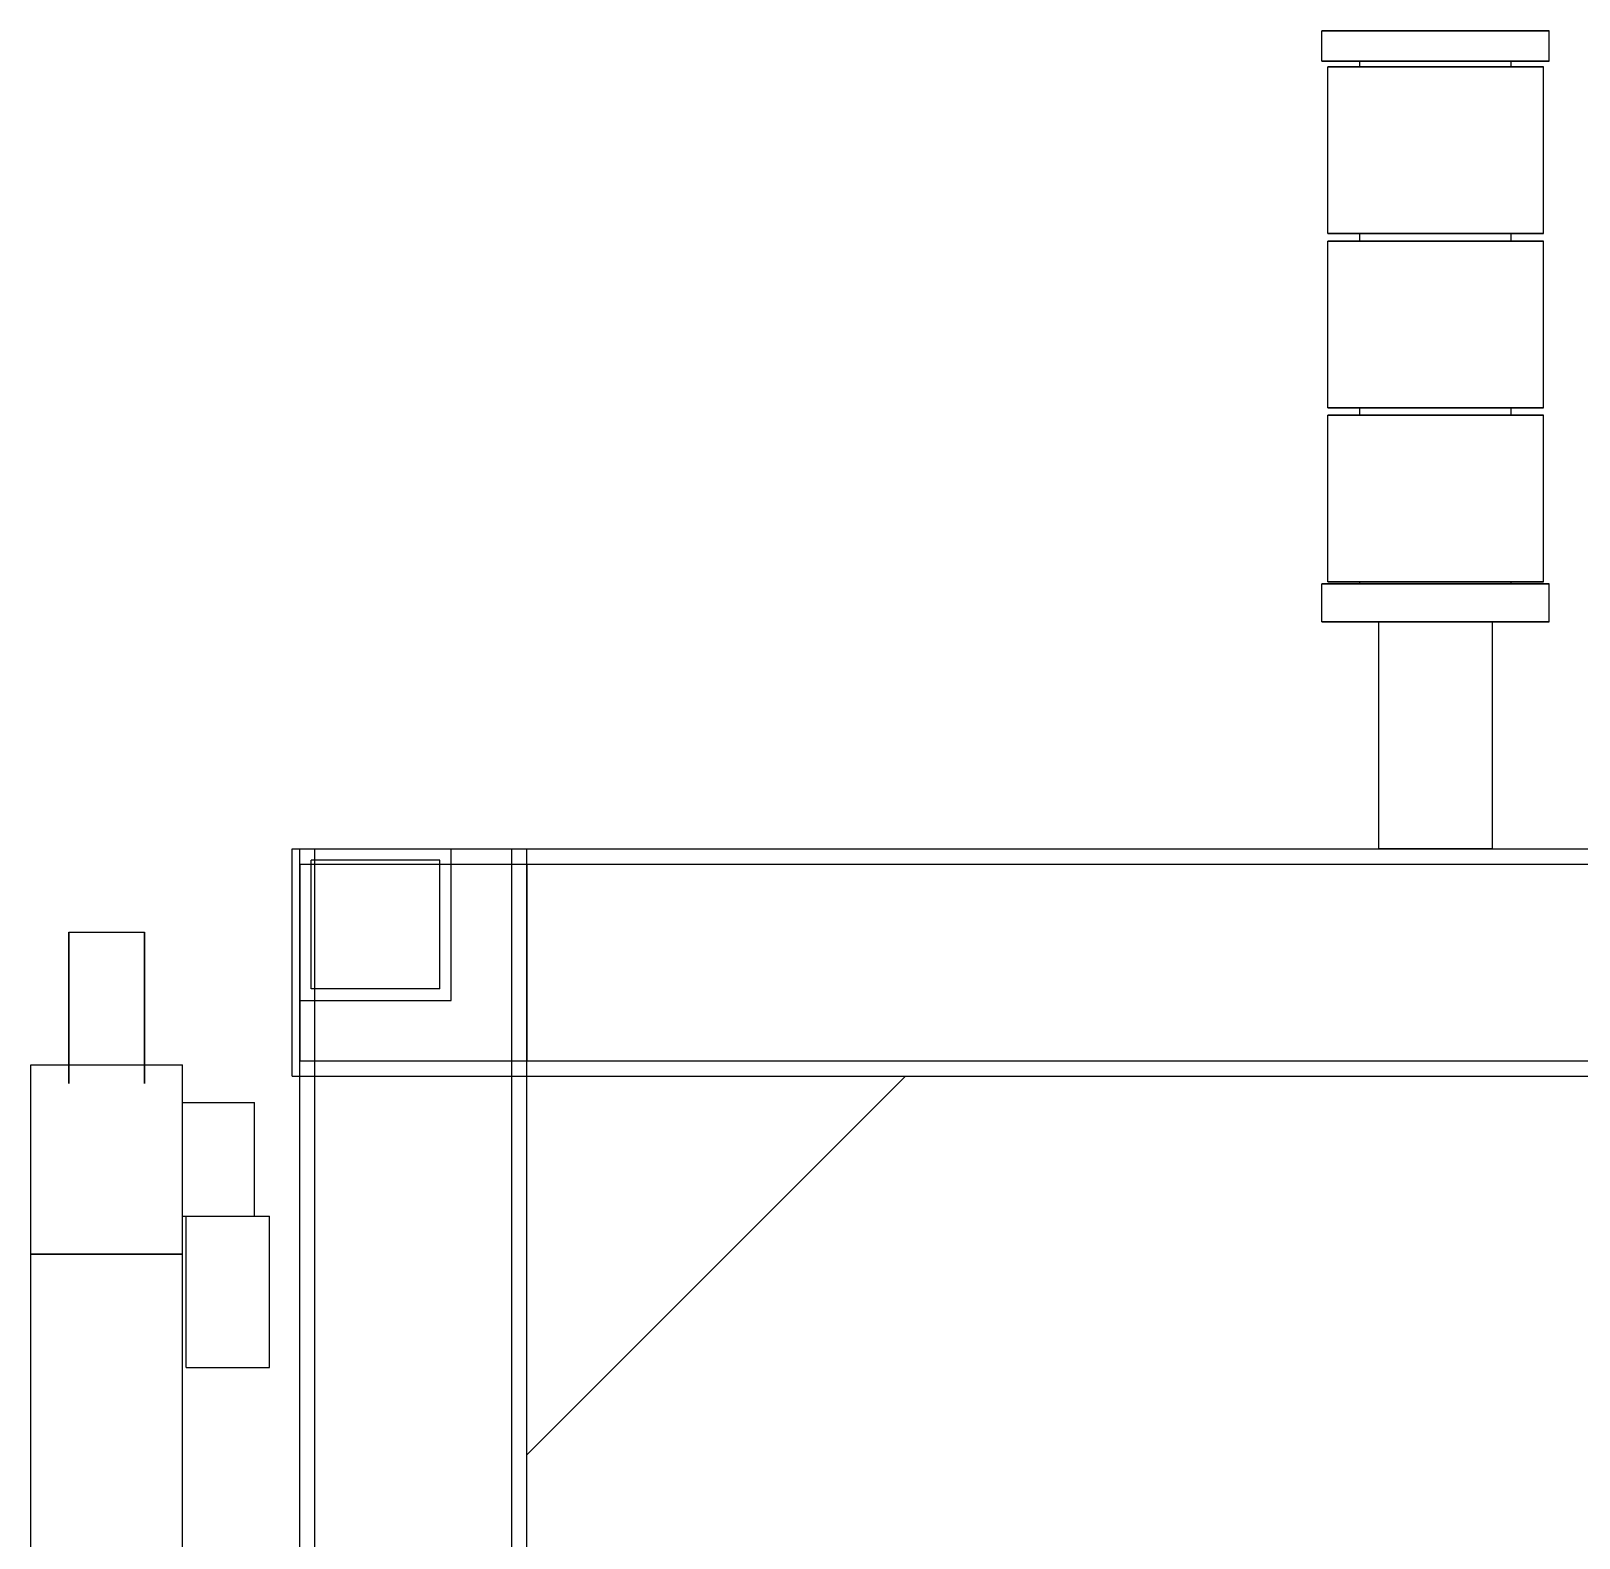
# Model space of a CAD drawing. Header units: millimetres. Extents: x -201 to 3037, y -406 to 3230.
# Drawn here: x 1729 to 2137.9, y 1035 to 1433 of the extents above; entities that cross this region are included whole.
import ezdxf

# ---------------------------------------------------------------- set-up
doc = ezdxf.new("R2010")
doc.units = ezdxf.units.MM
doc.layers.add('HIDDEN', color=8, linetype='Continuous')
doc.layers.add('VISIBLE', color=7, linetype='Continuous')

msp = doc.modelspace()

# ---------------------------------------------------------------- linework, layer by layer
at = {"layer": 'HIDDEN'}
for points in [[(2130, 1433), (2129.25, 1433), (2127.03, 1433), (2123.45, 1433), (2118.7, 1433), (2113.02, 1433), (2106.68, 1433), (2100, 1433), (2093.32, 1433), (2086.98, 1433), (2081.3, 1433), (2076.55, 1433), (2072.97, 1433), (2070.75, 1433), (2070, 1433)], [(2130, 1425), (2129.25, 1425), (2127.03, 1425), (2123.45, 1425), (2118.7, 1425), (2113.02, 1425), (2106.68, 1425), (2100, 1425), (2093.32, 1425), (2086.98, 1425), (2081.3, 1425), (2076.55, 1425), (2072.97, 1425), (2070.75, 1425), (2070, 1425)], [(2128.5, 1423.5), (2127.79, 1423.5), (2125.68, 1423.5), (2122.28, 1423.5), (2117.77, 1423.5), (2112.37, 1423.5), (2106.34, 1423.5), (2100, 1423.5), (2093.66, 1423.5), (2087.63, 1423.5), (2082.23, 1423.5), (2077.72, 1423.5), (2074.32, 1423.5), (2072.21, 1423.5), (2071.5, 1423.5)], [(2120, 1425), (2119.5, 1425), (2118.02, 1425), (2115.64, 1425), (2112.47, 1425), (2108.68, 1425), (2104.45, 1425), (2100, 1425), (2095.55, 1425), (2091.32, 1425), (2087.53, 1425), (2084.36, 1425), (2081.98, 1425), (2080.5, 1425), (2080, 1425)], [(2080, 1425), (2080.13, 1425), (2080.5, 1425), (2081.12, 1425), (2081.98, 1425), (2083.07, 1425), (2084.36, 1425), (2085.86, 1425), (2087.53, 1425), (2089.36, 1425), (2091.32, 1425), (2093.39, 1425), (2095.55, 1425), (2097.76, 1425), (2100, 1425)], [(2120, 1423.5), (2119.5, 1423.5), (2118.02, 1423.5), (2115.64, 1423.5), (2112.47, 1423.5), (2108.68, 1423.5), (2104.45, 1423.5), (2100, 1423.5), (2095.55, 1423.5), (2091.32, 1423.5), (2087.53, 1423.5), (2084.36, 1423.5), (2081.98, 1423.5), (2080.5, 1423.5), (2080, 1423.5)], [(2080, 1423.5), (2080.13, 1423.5), (2080.5, 1423.5), (2081.12, 1423.5), (2081.98, 1423.5), (2083.07, 1423.5), (2084.36, 1423.5), (2085.86, 1423.5), (2087.53, 1423.5), (2089.36, 1423.5), (2091.32, 1423.5), (2093.39, 1423.5), (2095.55, 1423.5), (2097.76, 1423.5), (2100, 1423.5)], [(2100, 1425), (2102.24, 1425), (2104.45, 1425), (2106.61, 1425), (2108.68, 1425), (2110.64, 1425), (2112.47, 1425), (2114.14, 1425), (2115.64, 1425), (2116.93, 1425), (2118.02, 1425), (2118.88, 1425), (2119.5, 1425), (2119.87, 1425), (2120, 1425)], [(2100, 1423.5), (2102.24, 1423.5), (2104.45, 1423.5), (2106.61, 1423.5), (2108.68, 1423.5), (2110.64, 1423.5), (2112.47, 1423.5), (2114.14, 1423.5), (2115.64, 1423.5), (2116.93, 1423.5), (2118.02, 1423.5), (2118.88, 1423.5), (2119.5, 1423.5), (2119.87, 1423.5), (2120, 1423.5)], [(2128.5, 1379.5), (2127.79, 1379.5), (2125.68, 1379.5), (2122.28, 1379.5), (2117.77, 1379.5), (2112.37, 1379.5), (2106.34, 1379.5), (2100, 1379.5), (2093.66, 1379.5), (2087.63, 1379.5), (2082.23, 1379.5), (2077.72, 1379.5), (2074.32, 1379.5), (2072.21, 1379.5), (2071.5, 1379.5)], [(2120, 1379.5), (2119.5, 1379.5), (2118.02, 1379.5), (2115.64, 1379.5), (2112.47, 1379.5), (2108.68, 1379.5), (2104.45, 1379.5), (2100, 1379.5), (2095.55, 1379.5), (2091.32, 1379.5), (2087.53, 1379.5), (2084.36, 1379.5), (2081.98, 1379.5), (2080.5, 1379.5), (2080, 1379.5)], [(2080, 1379.5), (2080.13, 1379.5), (2080.5, 1379.5), (2081.12, 1379.5), (2081.98, 1379.5), (2083.07, 1379.5), (2084.36, 1379.5), (2085.86, 1379.5), (2087.53, 1379.5), (2089.36, 1379.5), (2091.32, 1379.5), (2093.39, 1379.5), (2095.55, 1379.5), (2097.76, 1379.5), (2100, 1379.5)], [(2100, 1379.5), (2102.24, 1379.5), (2104.45, 1379.5), (2106.61, 1379.5), (2108.68, 1379.5), (2110.64, 1379.5), (2112.47, 1379.5), (2114.14, 1379.5), (2115.64, 1379.5), (2116.93, 1379.5), (2118.02, 1379.5), (2118.88, 1379.5), (2119.5, 1379.5), (2119.87, 1379.5), (2120, 1379.5)], [(2128.5, 1377.5), (2127.79, 1377.5), (2125.68, 1377.5), (2122.28, 1377.5), (2117.77, 1377.5), (2112.37, 1377.5), (2106.34, 1377.5), (2100, 1377.5), (2093.66, 1377.5), (2087.63, 1377.5), (2082.23, 1377.5), (2077.72, 1377.5), (2074.32, 1377.5), (2072.21, 1377.5), (2071.5, 1377.5)], [(2120, 1377.5), (2119.5, 1377.5), (2118.02, 1377.5), (2115.64, 1377.5), (2112.47, 1377.5), (2108.68, 1377.5), (2104.45, 1377.5), (2100, 1377.5), (2095.55, 1377.5), (2091.32, 1377.5), (2087.53, 1377.5), (2084.36, 1377.5), (2081.98, 1377.5), (2080.5, 1377.5), (2080, 1377.5)], [(2080, 1377.5), (2080.13, 1377.5), (2080.5, 1377.5), (2081.12, 1377.5), (2081.98, 1377.5), (2083.07, 1377.5), (2084.36, 1377.5), (2085.86, 1377.5), (2087.53, 1377.5), (2089.36, 1377.5), (2091.32, 1377.5), (2093.39, 1377.5), (2095.55, 1377.5), (2097.76, 1377.5), (2100, 1377.5)], [(2100, 1377.5), (2102.24, 1377.5), (2104.45, 1377.5), (2106.61, 1377.5), (2108.68, 1377.5), (2110.64, 1377.5), (2112.47, 1377.5), (2114.14, 1377.5), (2115.64, 1377.5), (2116.93, 1377.5), (2118.02, 1377.5), (2118.88, 1377.5), (2119.5, 1377.5), (2119.87, 1377.5), (2120, 1377.5)], [(2128.5, 1333.5), (2127.79, 1333.5), (2125.68, 1333.5), (2122.28, 1333.5), (2117.77, 1333.5), (2112.37, 1333.5), (2106.34, 1333.5), (2100, 1333.5), (2093.66, 1333.5), (2087.63, 1333.5), (2082.23, 1333.5), (2077.72, 1333.5), (2074.32, 1333.5), (2072.21, 1333.5), (2071.5, 1333.5)], [(2120, 1333.5), (2119.5, 1333.5), (2118.02, 1333.5), (2115.64, 1333.5), (2112.47, 1333.5), (2108.68, 1333.5), (2104.45, 1333.5), (2100, 1333.5), (2095.55, 1333.5), (2091.32, 1333.5), (2087.53, 1333.5), (2084.36, 1333.5), (2081.98, 1333.5), (2080.5, 1333.5), (2080, 1333.5)], [(2080, 1333.5), (2080.13, 1333.5), (2080.5, 1333.5), (2081.12, 1333.5), (2081.98, 1333.5), (2083.07, 1333.5), (2084.36, 1333.5), (2085.86, 1333.5), (2087.53, 1333.5), (2089.36, 1333.5), (2091.32, 1333.5), (2093.39, 1333.5), (2095.55, 1333.5), (2097.76, 1333.5), (2100, 1333.5)], [(2100, 1333.5), (2102.24, 1333.5), (2104.45, 1333.5), (2106.61, 1333.5), (2108.68, 1333.5), (2110.64, 1333.5), (2112.47, 1333.5), (2114.14, 1333.5), (2115.64, 1333.5), (2116.93, 1333.5), (2118.02, 1333.5), (2118.88, 1333.5), (2119.5, 1333.5), (2119.87, 1333.5), (2120, 1333.5)], [(2128.5, 1331.5), (2127.79, 1331.5), (2125.68, 1331.5), (2122.28, 1331.5), (2117.77, 1331.5), (2112.37, 1331.5), (2106.34, 1331.5), (2100, 1331.5), (2093.66, 1331.5), (2087.63, 1331.5), (2082.23, 1331.5), (2077.72, 1331.5), (2074.32, 1331.5), (2072.21, 1331.5), (2071.5, 1331.5)], [(2120, 1331.5), (2119.5, 1331.5), (2118.02, 1331.5), (2115.64, 1331.5), (2112.47, 1331.5), (2108.68, 1331.5), (2104.45, 1331.5), (2100, 1331.5), (2095.55, 1331.5), (2091.32, 1331.5), (2087.53, 1331.5), (2084.36, 1331.5), (2081.98, 1331.5), (2080.5, 1331.5), (2080, 1331.5)], [(2080, 1331.5), (2080.13, 1331.5), (2080.5, 1331.5), (2081.12, 1331.5), (2081.98, 1331.5), (2083.07, 1331.5), (2084.36, 1331.5), (2085.86, 1331.5), (2087.53, 1331.5), (2089.36, 1331.5), (2091.32, 1331.5), (2093.39, 1331.5), (2095.55, 1331.5), (2097.76, 1331.5), (2100, 1331.5)], [(2100, 1331.5), (2102.24, 1331.5), (2104.45, 1331.5), (2106.61, 1331.5), (2108.68, 1331.5), (2110.64, 1331.5), (2112.47, 1331.5), (2114.14, 1331.5), (2115.64, 1331.5), (2116.93, 1331.5), (2118.02, 1331.5), (2118.88, 1331.5), (2119.5, 1331.5), (2119.87, 1331.5), (2120, 1331.5)], [(2130, 1287), (2129.25, 1287), (2127.03, 1287), (2123.45, 1287), (2118.7, 1287), (2113.02, 1287), (2106.68, 1287), (2100, 1287), (2093.32, 1287), (2086.98, 1287), (2081.3, 1287), (2076.55, 1287), (2072.97, 1287), (2070.75, 1287), (2070, 1287)], [(2128.5, 1287.5), (2127.79, 1287.5), (2125.68, 1287.5), (2122.28, 1287.5), (2117.77, 1287.5), (2112.37, 1287.5), (2106.34, 1287.5), (2100, 1287.5), (2093.66, 1287.5), (2087.63, 1287.5), (2082.23, 1287.5), (2077.72, 1287.5), (2074.32, 1287.5), (2072.21, 1287.5), (2071.5, 1287.5)], [(2120, 1287.5), (2119.5, 1287.5), (2118.02, 1287.5), (2115.64, 1287.5), (2112.47, 1287.5), (2108.68, 1287.5), (2104.45, 1287.5), (2100, 1287.5), (2095.55, 1287.5), (2091.32, 1287.5), (2087.53, 1287.5), (2084.36, 1287.5), (2081.98, 1287.5), (2080.5, 1287.5), (2080, 1287.5)], [(2080, 1287.5), (2080.13, 1287.5), (2080.5, 1287.5), (2081.12, 1287.5), (2081.98, 1287.5), (2083.07, 1287.5), (2084.36, 1287.5), (2085.86, 1287.5), (2087.53, 1287.5), (2089.36, 1287.5), (2091.32, 1287.5), (2093.39, 1287.5), (2095.55, 1287.5), (2097.76, 1287.5), (2100, 1287.5)], [(2120, 1287), (2119.5, 1287), (2118.02, 1287), (2115.64, 1287), (2112.47, 1287), (2108.68, 1287), (2104.45, 1287), (2100, 1287), (2095.55, 1287), (2091.32, 1287), (2087.53, 1287), (2084.36, 1287), (2081.98, 1287), (2080.5, 1287), (2080, 1287)], [(2080, 1287), (2080.13, 1287), (2080.5, 1287), (2081.12, 1287), (2081.98, 1287), (2083.07, 1287), (2084.36, 1287), (2085.86, 1287), (2087.53, 1287), (2089.36, 1287), (2091.32, 1287), (2093.39, 1287), (2095.55, 1287), (2097.76, 1287), (2100, 1287)], [(2100, 1287.5), (2102.24, 1287.5), (2104.45, 1287.5), (2106.61, 1287.5), (2108.68, 1287.5), (2110.64, 1287.5), (2112.47, 1287.5), (2114.14, 1287.5), (2115.64, 1287.5), (2116.93, 1287.5), (2118.02, 1287.5), (2118.88, 1287.5), (2119.5, 1287.5), (2119.87, 1287.5), (2120, 1287.5)], [(2100, 1287), (2102.24, 1287), (2104.45, 1287), (2106.61, 1287), (2108.68, 1287), (2110.64, 1287), (2112.47, 1287), (2114.14, 1287), (2115.64, 1287), (2116.93, 1287), (2118.02, 1287), (2118.88, 1287), (2119.5, 1287), (2119.87, 1287), (2120, 1287)], [(2130, 1277), (2129.25, 1277), (2127.03, 1277), (2123.45, 1277), (2118.7, 1277), (2113.02, 1277), (2106.68, 1277), (2100, 1277), (2093.32, 1277), (2086.98, 1277), (2081.3, 1277), (2076.55, 1277), (2072.97, 1277), (2070.75, 1277), (2070, 1277)], [(2115, 1277), (2114.62, 1277), (2113.51, 1277), (2111.73, 1277), (2109.35, 1277), (2106.51, 1277), (2103.34, 1277), (2100, 1277), (2096.66, 1277), (2093.49, 1277), (2090.65, 1277), (2088.27, 1277), (2086.49, 1277), (2085.38, 1277), (2085, 1277)], [(2085, 1277), (2085.09, 1277), (2085.38, 1277), (2085.84, 1277), (2086.49, 1277), (2087.3, 1277), (2088.27, 1277), (2089.39, 1277), (2090.65, 1277), (2092.02, 1277), (2093.49, 1277), (2095.05, 1277), (2096.66, 1277), (2098.32, 1277), (2100, 1277)], [(2100, 1277), (2101.68, 1277), (2103.34, 1277), (2104.95, 1277), (2106.51, 1277), (2107.98, 1277), (2109.35, 1277), (2110.61, 1277), (2111.73, 1277), (2112.7, 1277), (2113.51, 1277), (2114.16, 1277), (2114.62, 1277), (2114.91, 1277), (2115, 1277)], [(1798, 1157), (1798, 1217)], [(1798, 1217), (1800, 1217)], [(1800, 1157), (1800, 1217)], [(1800, 1217), (2750, 1217)], [(1800, 1157), (1800, 1217)], [(1800, 1217), (2750, 1217)], [(1800, 880), (1800, 1217)], [(1800, 1217), (1860, 1217)], [(1800, 1177), (1800, 1217)], [(1800, 1217), (1840, 1217)], [(1800, 1177), (1800, 1217)], [(1800, 1217), (1840, 1217)], [(1800, 1157), (1800, 1217)], [(1800, 1157), (1800, 1217)], [(1804, 1217), (1856, 1217)], [(1804, 1217), (1856, 1217)], [(1804, 880), (1804, 1217)], [(1804, 880), (1804, 1217)], [(1840, 1177), (1840, 1217)], [(1840, 1177), (1840, 1217)], [(1856, 880), (1856, 1217)], [(1856, 880), (1856, 1217)], [(1860, 880), (1860, 1217)], [(1860, 1157), (1860, 1217)], [(1860, 1217), (2220, 1217)], [(2115, 1217), (2114.62, 1217), (2113.51, 1217), (2111.73, 1217), (2109.35, 1217), (2106.51, 1217), (2103.34, 1217), (2100, 1217), (2096.66, 1217), (2093.49, 1217), (2090.65, 1217), (2088.27, 1217), (2086.49, 1217), (2085.38, 1217), (2085, 1217)], [(2085, 1217), (2085.09, 1217), (2085.38, 1217), (2085.84, 1217), (2086.49, 1217), (2087.3, 1217), (2088.27, 1217), (2089.39, 1217), (2090.65, 1217), (2092.02, 1217), (2093.49, 1217), (2095.05, 1217), (2096.66, 1217), (2098.32, 1217), (2100, 1217)], [(2100, 1217), (2101.68, 1217), (2103.34, 1217), (2104.95, 1217), (2106.51, 1217), (2107.98, 1217), (2109.35, 1217), (2110.61, 1217), (2111.73, 1217), (2112.7, 1217), (2113.51, 1217), (2114.16, 1217), (2114.62, 1217), (2114.91, 1217), (2115, 1217)], [(1800, 1213), (1800, 1161)], [(1800, 1213), (1800, 1161)], [(1800, 1213), (2750, 1213)], [(1800, 1213), (2750, 1213)], [(1837, 1214), (1803, 1214)], [(1803, 1180), (1803, 1214)], [(1837, 1214), (1803, 1214)], [(1803, 1180), (1803, 1214)], [(1837, 1180), (1837, 1214)], [(1837, 1180), (1837, 1214)], [(1860, 1213), (1860, 1161)], [(1860, 1213), (1860, 1161)], [(1860, 1213), (2220, 1213)], [(1860, 1213), (2220, 1213)], [(1739, 1155), (1739, 1155.5), (1739, 1156.98), (1739, 1159.36), (1739, 1162.53), (1739, 1166.32), (1739, 1170.55), (1739, 1175), (1739, 1179.45), (1739, 1183.68), (1739, 1187.47), (1739, 1190.64), (1739, 1193.02), (1739, 1194.5), (1739, 1195)], [(1759, 1155), (1759, 1155.5), (1759, 1156.98), (1759, 1159.36), (1759, 1162.53), (1759, 1166.32), (1759, 1170.55), (1759, 1175), (1759, 1179.45), (1759, 1183.68), (1759, 1187.47), (1759, 1190.64), (1759, 1193.02), (1759, 1194.5), (1759, 1195)], [(1837, 1180), (1803, 1180)], [(1837, 1180), (1803, 1180)], [(1800, 1177), (1840, 1177)], [(1800, 1177), (1840, 1177)], [(1729, 1110), (1729, 1160)], [(1729, 1160), (1769, 1160)], [(1739, 1160), (1739, 1159.34), (1739, 1158.72), (1739, 1158.14), (1739, 1157.61), (1739, 1157.12), (1739, 1156.68), (1739, 1156.29), (1739, 1155.95), (1739, 1155.66), (1739, 1155.42), (1739, 1155.24), (1739, 1155.11), (1739, 1155.03), (1739, 1155)], [(1759, 1160), (1759, 1159.34), (1759, 1158.72), (1759, 1158.14), (1759, 1157.61), (1759, 1157.12), (1759, 1156.68), (1759, 1156.29), (1759, 1155.95), (1759, 1155.66), (1759, 1155.42), (1759, 1155.24), (1759, 1155.11), (1759, 1155.03), (1759, 1155)], [(1769, 1110), (1769, 1160)], [(1800, 1161), (2750, 1161)], [(1800, 1161), (2750, 1161)], [(1860, 1161), (2220, 1161)], [(1860, 1161), (2220, 1161)], [(1798, 1157), (1800, 1157)], [(1800, 880), (1800, 1157)], [(1800, 1157), (1860, 1157)], [(1800, 880), (1800, 1157)], [(1800, 1157), (1860, 1157)], [(1800, 1157), (2750, 1157)], [(1800, 1157), (2750, 1157)], [(1804, 1157), (1856, 1157)], [(1804, 1157), (1856, 1157)], [(1804, 880), (1804, 1157)], [(1804, 880), (1804, 1157)], [(1856, 880), (1856, 1157)], [(1856, 880), (1856, 1157)], [(1860, 880), (1860, 1157)], [(1860, 880), (1860, 1157)], [(1860, 1157), (2220, 1157)], [(1860, 1157), (1960, 1157)], [(1860, 1157), (1960, 1157)], [(1960, 1157), (1860, 1057)], [(1960, 1157), (1860, 1057)], [(1860, 1057), (1860, 1157)], [(1860, 1057), (1860, 1157)], [(1860, 1157), (1960, 1157)], [(1860, 1157), (1960, 1157)], [(1960, 1157), (1860, 1057)], [(1860, 1057), (1860, 1157)], [(1860, 1057), (1860, 1157)], [(1769, 1120), (1769, 1150)], [(1769, 1150), (1788, 1150)], [(1788, 1120), (1788, 1150)], [(1769, 1120), (1788, 1120)], [(1770, 1080), (1770, 1120)], [(1770, 1120), (1792, 1120)], [(1770, 1120), (1788, 1120)], [(1792, 1080), (1792, 1120)], [(1729, 1110), (1769, 1110)], [(1769, 1110), (1768.5, 1110), (1767.02, 1110), (1764.64, 1110), (1761.47, 1110), (1757.68, 1110), (1753.45, 1110), (1749, 1110), (1744.55, 1110), (1740.32, 1110), (1736.53, 1110), (1733.36, 1110), (1730.98, 1110), (1729.5, 1110), (1729, 1110)], [(1729, 1110), (1729.13, 1110), (1729.5, 1110), (1730.12, 1110), (1730.98, 1110), (1732.07, 1110), (1733.36, 1110), (1734.86, 1110), (1736.53, 1110), (1738.36, 1110), (1740.32, 1110), (1742.39, 1110), (1744.55, 1110), (1746.76, 1110), (1749, 1110)], [(1749, 1110), (1751.24, 1110), (1753.45, 1110), (1755.61, 1110), (1757.68, 1110), (1759.64, 1110), (1761.47, 1110), (1763.14, 1110), (1764.64, 1110), (1765.93, 1110), (1767.02, 1110), (1767.88, 1110), (1768.5, 1110), (1768.87, 1110), (1769, 1110)], [(1770, 1080), (1792, 1080)]]:
    msp.add_lwpolyline(points, dxfattribs=at)
at = {"layer": 'VISIBLE'}
for points in [[(2070, 1433), (2070.19, 1433), (2070.75, 1433), (2071.68, 1433), (2072.97, 1433), (2074.6, 1433), (2076.55, 1433), (2078.79, 1433), (2081.3, 1433), (2084.04, 1433), (2086.98, 1433), (2090.09, 1433), (2093.32, 1433), (2096.64, 1433), (2100, 1433)], [(2070, 1425), (2070, 1433)], [(2100, 1433), (2103.36, 1433), (2106.68, 1433), (2109.91, 1433), (2113.02, 1433), (2115.96, 1433), (2118.7, 1433), (2121.21, 1433), (2123.45, 1433), (2125.4, 1433), (2127.03, 1433), (2128.32, 1433), (2129.25, 1433), (2129.81, 1433), (2130, 1433)], [(2130, 1425), (2130, 1433)], [(2070, 1425), (2070.19, 1425), (2070.75, 1425), (2071.68, 1425), (2072.97, 1425), (2074.6, 1425), (2076.55, 1425), (2078.79, 1425), (2081.3, 1425), (2084.04, 1425), (2086.98, 1425), (2090.09, 1425), (2093.32, 1425), (2096.64, 1425), (2100, 1425)], [(2071.5, 1423.5), (2071.68, 1423.5), (2072.21, 1423.5), (2073.1, 1423.5), (2074.32, 1423.5), (2075.87, 1423.5), (2077.72, 1423.5), (2079.85, 1423.5), (2082.23, 1423.5), (2084.84, 1423.5), (2087.63, 1423.5), (2090.59, 1423.5), (2093.66, 1423.5), (2096.81, 1423.5), (2100, 1423.5)], [(2071.5, 1379.5), (2071.5, 1423.5)], [(2080, 1423.5), (2080, 1425)], [(2100, 1425), (2103.36, 1425), (2106.68, 1425), (2109.91, 1425), (2113.02, 1425), (2115.96, 1425), (2118.7, 1425), (2121.21, 1425), (2123.45, 1425), (2125.4, 1425), (2127.03, 1425), (2128.32, 1425), (2129.25, 1425), (2129.81, 1425), (2130, 1425)], [(2100, 1423.5), (2103.19, 1423.5), (2106.34, 1423.5), (2109.41, 1423.5), (2112.37, 1423.5), (2115.16, 1423.5), (2117.77, 1423.5), (2120.15, 1423.5), (2122.28, 1423.5), (2124.13, 1423.5), (2125.68, 1423.5), (2126.9, 1423.5), (2127.79, 1423.5), (2128.32, 1423.5), (2128.5, 1423.5)], [(2120, 1423.5), (2120, 1425)], [(2128.5, 1379.5), (2128.5, 1423.5)], [(2071.5, 1379.5), (2071.68, 1379.5), (2072.21, 1379.5), (2073.1, 1379.5), (2074.32, 1379.5), (2075.87, 1379.5), (2077.72, 1379.5), (2079.85, 1379.5), (2082.23, 1379.5), (2084.84, 1379.5), (2087.63, 1379.5), (2090.59, 1379.5), (2093.66, 1379.5), (2096.81, 1379.5), (2100, 1379.5)], [(2080, 1377.5), (2080, 1379.5)], [(2100, 1379.5), (2103.19, 1379.5), (2106.34, 1379.5), (2109.41, 1379.5), (2112.37, 1379.5), (2115.16, 1379.5), (2117.77, 1379.5), (2120.15, 1379.5), (2122.28, 1379.5), (2124.13, 1379.5), (2125.68, 1379.5), (2126.9, 1379.5), (2127.79, 1379.5), (2128.32, 1379.5), (2128.5, 1379.5)], [(2120, 1377.5), (2120, 1379.5)], [(2071.5, 1377.5), (2071.68, 1377.5), (2072.21, 1377.5), (2073.1, 1377.5), (2074.32, 1377.5), (2075.87, 1377.5), (2077.72, 1377.5), (2079.85, 1377.5), (2082.23, 1377.5), (2084.84, 1377.5), (2087.63, 1377.5), (2090.59, 1377.5), (2093.66, 1377.5), (2096.81, 1377.5), (2100, 1377.5)], [(2071.5, 1333.5), (2071.5, 1377.5)], [(2100, 1377.5), (2103.19, 1377.5), (2106.34, 1377.5), (2109.41, 1377.5), (2112.37, 1377.5), (2115.16, 1377.5), (2117.77, 1377.5), (2120.15, 1377.5), (2122.28, 1377.5), (2124.13, 1377.5), (2125.68, 1377.5), (2126.9, 1377.5), (2127.79, 1377.5), (2128.32, 1377.5), (2128.5, 1377.5)], [(2128.5, 1333.5), (2128.5, 1377.5)], [(2071.5, 1333.5), (2071.68, 1333.5), (2072.21, 1333.5), (2073.1, 1333.5), (2074.32, 1333.5), (2075.87, 1333.5), (2077.72, 1333.5), (2079.85, 1333.5), (2082.23, 1333.5), (2084.84, 1333.5), (2087.63, 1333.5), (2090.59, 1333.5), (2093.66, 1333.5), (2096.81, 1333.5), (2100, 1333.5)], [(2080, 1331.5), (2080, 1333.5)], [(2100, 1333.5), (2103.19, 1333.5), (2106.34, 1333.5), (2109.41, 1333.5), (2112.37, 1333.5), (2115.16, 1333.5), (2117.77, 1333.5), (2120.15, 1333.5), (2122.28, 1333.5), (2124.13, 1333.5), (2125.68, 1333.5), (2126.9, 1333.5), (2127.79, 1333.5), (2128.32, 1333.5), (2128.5, 1333.5)], [(2120, 1331.5), (2120, 1333.5)], [(2071.5, 1331.5), (2071.68, 1331.5), (2072.21, 1331.5), (2073.1, 1331.5), (2074.32, 1331.5), (2075.87, 1331.5), (2077.72, 1331.5), (2079.85, 1331.5), (2082.23, 1331.5), (2084.84, 1331.5), (2087.63, 1331.5), (2090.59, 1331.5), (2093.66, 1331.5), (2096.81, 1331.5), (2100, 1331.5)], [(2071.5, 1287.5), (2071.5, 1331.5)], [(2100, 1331.5), (2103.19, 1331.5), (2106.34, 1331.5), (2109.41, 1331.5), (2112.37, 1331.5), (2115.16, 1331.5), (2117.77, 1331.5), (2120.15, 1331.5), (2122.28, 1331.5), (2124.13, 1331.5), (2125.68, 1331.5), (2126.9, 1331.5), (2127.79, 1331.5), (2128.32, 1331.5), (2128.5, 1331.5)], [(2128.5, 1287.5), (2128.5, 1331.5)], [(2070, 1287), (2070.19, 1287), (2070.75, 1287), (2071.68, 1287), (2072.97, 1287), (2074.6, 1287), (2076.55, 1287), (2078.79, 1287), (2081.3, 1287), (2084.04, 1287), (2086.98, 1287), (2090.09, 1287), (2093.32, 1287), (2096.64, 1287), (2100, 1287)], [(2070, 1277), (2070, 1287)], [(2071.5, 1287.5), (2071.68, 1287.5), (2072.21, 1287.5), (2073.1, 1287.5), (2074.32, 1287.5), (2075.87, 1287.5), (2077.72, 1287.5), (2079.85, 1287.5), (2082.23, 1287.5), (2084.84, 1287.5), (2087.63, 1287.5), (2090.59, 1287.5), (2093.66, 1287.5), (2096.81, 1287.5), (2100, 1287.5)], [(2080, 1287), (2080, 1287.5)], [(2100, 1287.5), (2103.19, 1287.5), (2106.34, 1287.5), (2109.41, 1287.5), (2112.37, 1287.5), (2115.16, 1287.5), (2117.77, 1287.5), (2120.15, 1287.5), (2122.28, 1287.5), (2124.13, 1287.5), (2125.68, 1287.5), (2126.9, 1287.5), (2127.79, 1287.5), (2128.32, 1287.5), (2128.5, 1287.5)], [(2100, 1287), (2103.36, 1287), (2106.68, 1287), (2109.91, 1287), (2113.02, 1287), (2115.96, 1287), (2118.7, 1287), (2121.21, 1287), (2123.45, 1287), (2125.4, 1287), (2127.03, 1287), (2128.32, 1287), (2129.25, 1287), (2129.81, 1287), (2130, 1287)], [(2120, 1287), (2120, 1287.5)], [(2130, 1277), (2130, 1287)], [(2070, 1277), (2070.19, 1277), (2070.75, 1277), (2071.68, 1277), (2072.97, 1277), (2074.6, 1277), (2076.55, 1277), (2078.79, 1277), (2081.3, 1277), (2084.04, 1277), (2086.98, 1277), (2090.09, 1277), (2093.32, 1277), (2096.64, 1277), (2100, 1277)], [(2085, 1217), (2085, 1277)], [(2100, 1277), (2103.36, 1277), (2106.68, 1277), (2109.91, 1277), (2113.02, 1277), (2115.96, 1277), (2118.7, 1277), (2121.21, 1277), (2123.45, 1277), (2125.4, 1277), (2127.03, 1277), (2128.32, 1277), (2129.25, 1277), (2129.81, 1277), (2130, 1277)], [(2115, 1217), (2115, 1277)], [(1798, 1157), (1798, 1217)], [(1798, 1217), (1800, 1217)], [(1800, 880), (1800, 1217)], [(1800, 1217), (1860, 1217)], [(1860, 880), (1860, 1217)], [(1860, 1157), (1860, 1217)], [(1860, 1217), (2220, 1217)], [(1739, 1195), (1759, 1195)], [(1739, 1195), (1739, 1194.7), (1739, 1193.82), (1739, 1192.37), (1739, 1190.41), (1739, 1187.99), (1739, 1185.18), (1739, 1182.07), (1739, 1178.75), (1739, 1175.32), (1739, 1171.87), (1739, 1168.52), (1739, 1165.37), (1739, 1162.5), (1739, 1160)], [(1759, 1195), (1759, 1194.7), (1759, 1193.82), (1759, 1192.37), (1759, 1190.41), (1759, 1187.99), (1759, 1185.18), (1759, 1182.07), (1759, 1178.75), (1759, 1175.32), (1759, 1171.87), (1759, 1168.52), (1759, 1165.37), (1759, 1162.5), (1759, 1160)], [(1729, 1110), (1729, 1160)], [(1729, 1160), (1769, 1160)], [(1769, 1110), (1769, 1160)], [(1798, 1157), (1800, 1157)], [(1860, 1157), (2220, 1157)], [(1960, 1157), (1860, 1057)], [(1769, 1120), (1769, 1150)], [(1769, 1150), (1788, 1150)], [(1788, 1120), (1788, 1150)], [(1769, 1120), (1770, 1120)], [(1770, 1080), (1770, 1120)], [(1770, 1120), (1792, 1120)], [(1792, 1080), (1792, 1120)], [(1729, 1110), (1769, 1110)], [(1729, 1010), (1729, 1110)], [(1769, 1010), (1769, 1110)], [(1770, 1080), (1792, 1080)]]:
    msp.add_lwpolyline(points, dxfattribs=at)

doc.saveas('drawing.dxf')
